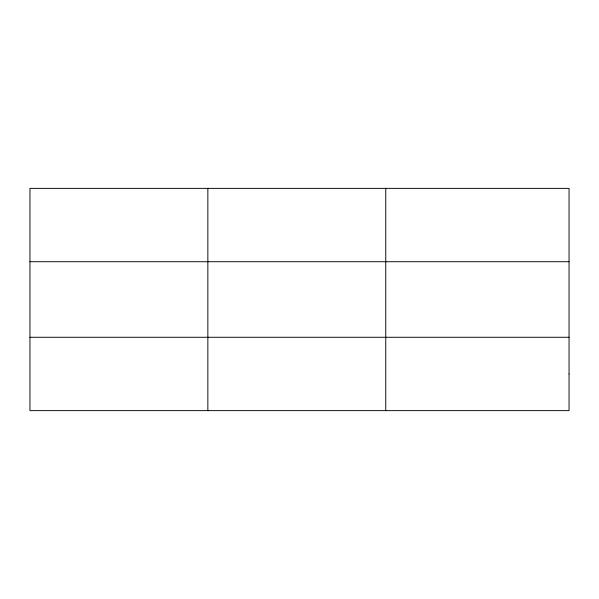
<?xml version="1.0" encoding="UTF-8"?>
<svg xmlns="http://www.w3.org/2000/svg" width="599" height="599" viewBox="0 0 599 599"><rect width="100%" height="100%" fill="white"/><g stroke="black" fill="none" stroke-linecap="round" stroke-linejoin="round"><path stroke-width="0.9" d="M207.853 410.629L207.853 188.371M385.756 410.629L385.756 188.371M29.95 261.718L569.05 261.718M29.95 337.282L569.05 337.282M569.05 373.956L569.05 410.629L29.95 410.629L29.95 188.371L569.05 188.371L569.05 373.956"/></g></svg>
